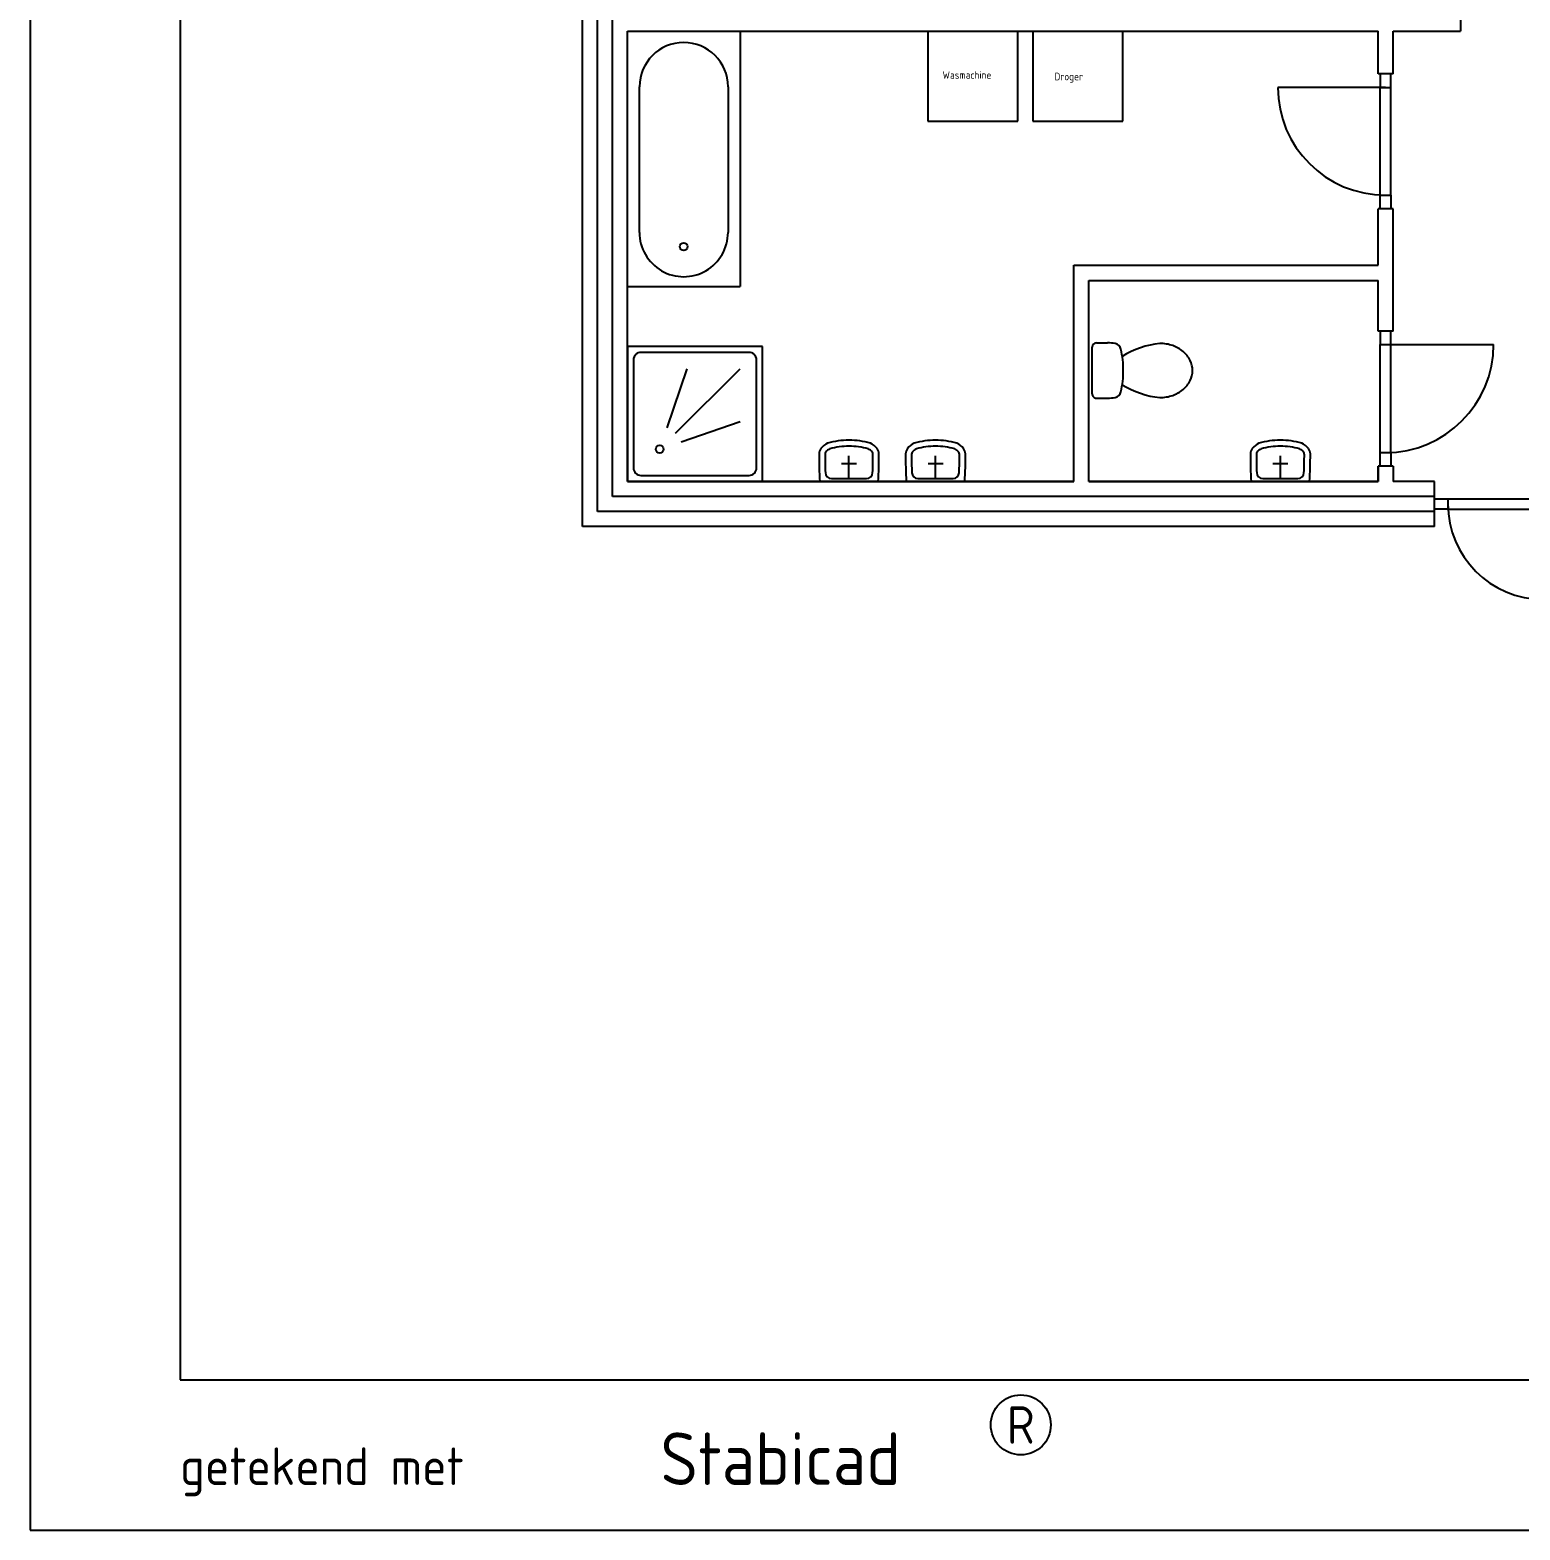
# Model space of a CAD drawing. Header units: millimetres. Extents: x 0 to 29700, y 0 to 21000.
# Drawn here: x 0 to 9925, y 0 to 9992 of the extents above; entities that cross this region are included whole.
import ezdxf
from ezdxf.enums import TextEntityAlignment as Align

# ---------------------------------------------------------------- set-up
doc = ezdxf.new("R2010")
doc.units = ezdxf.units.MM
doc.header["$LTSCALE"] = 100
for name, color, linetype in [('00ATT018', 7, 'Continuous'), ('00KAD025', 2, 'Continuous'), ('00KAD070', 5, 'Continuous'), ('AL21----', 7, 'Continuous'), ('AL22----', 7, 'Continuous'), ('AL31----', 7, 'Continuous'), ('AL32----', 7, 'Continuous'), ('AL74----', 7, 'Continuous'), ('BL$2----', 7, 'Continuous')]:
    doc.layers.add(name, color=color, linetype=linetype)
doc.styles.add('STABICAD-018', font='ISOCP.SHX', dxfattribs={"height": 180})
doc.styles.add('STABICAD-025', font='ISOCP.SHX', dxfattribs={"height": 250})
doc.styles.add('STABICAD-035', font='ISOCP.SHX', dxfattribs={"height": 350})

# ---------------------------------------------------------------- blocks, each defined once
blk = doc.blocks.new('A4-LANDSCAPE')
at = {"layer": '00KAD025', "linetype": 'Continuous'}
for p, q in [((0, 210), (0, 0)), ((0, 0), (297, 0))]:
    blk.add_line(p, q, dxfattribs=at)
blk.add_circle((66, 7), 2, dxfattribs=at)
at = {"layer": '00KAD070', "linetype": 'Continuous'}
for p, q in [((10, 200), (10, 10)), ((10, 10), (287, 10))]:
    blk.add_line(p, q, dxfattribs=at)
at = {"layer": '00KAD025', "linetype": 'Continuous', "style": 'STABICAD-025'}
blk.add_text('R', height=2.5, dxfattribs=at).set_placement((66, 7), align=Align.MIDDLE)
at = {"layer": '00KAD025', "linetype": 'Continuous'}
for s, height, style, p in [('Stabicad', 3.5, 'STABICAD-035', (42, 3)), ('getekend met', 2.5, 'STABICAD-025', (10, 3))]:
    blk.add_text(s, height=height, dxfattribs=dict(at, style=style)).set_placement(p)
blk = doc.blocks.new('*U3', base_point=(9762.9, 6834.6))
at = {"color": 0}
for p, q in [((9355.4, 6869.6), (9445.4, 6869.6)), ((9355.4, 6799.6), (9355.4, 6869.6)), ((9445.4, 6799.6), (9355.4, 6799.6)), ((9445.4, 6869.6), (9445.4, 6799.6)), ((9445.4, 6869.6), (10080.4, 6869.6)), ((9445.4, 6799.6), (10080.4, 6799.6)), ((10170.4, 6869.6), (10080.4, 6869.6)), ((10080.4, 6869.6), (10080.4, 6799.6)), ((10080.4, 6834.6), (10080.4, 6199.6)), ((10080.4, 6799.6), (10170.4, 6799.6)), ((10170.4, 6799.6), (10170.4, 6869.6))]:
    blk.add_line(p, q, dxfattribs=at)
blk.add_arc((10080.4, 6834.6), 635, 180, 270, dxfattribs=at)
blk = doc.blocks.new('*U4', base_point=(9029.7, 9250.5))
at = {"color": 0}
for p, q in [((8994.7, 9699.2), (8994.7, 9609.2)), ((9064.7, 9699.2), (8994.7, 9699.2)), ((9064.7, 9609.2), (9064.7, 9699.2)), ((9029.7, 9609.2), (8312.4, 9609.2)), ((8994.7, 9609.2), (9064.7, 9609.2)), ((8994.7, 8891.9), (8994.7, 9609.2)), ((9064.7, 8891.9), (9064.7, 9609.2)), ((8994.7, 8801.9), (8994.7, 8891.9)), ((8994.7, 8891.9), (9064.7, 8891.9)), ((9064.7, 8801.9), (8994.7, 8801.9)), ((9064.7, 8891.9), (9064.7, 8801.9))]:
    blk.add_line(p, q, dxfattribs=at)
blk.add_arc((9029.7, 9609.2), 717.3, 180, 270, dxfattribs=at)
blk = doc.blocks.new('114-37I')
at = {"color": 0, "linetype": 'Continuous'}
for p, q in [((-1700, 0), (-1700, 750)), ((-1700, 750), (0, 750)), ((0, 0), (0, 750)), ((-1330, 670), (-360, 670)), ((0, 0), (-1700, 0)), ((-360, 80), (-1330, 80))]:
    blk.add_line(p, q, dxfattribs=at)
blk.add_circle((-265, 375), 26, dxfattribs=at)
for centre, start, end in [((-1330, 375), 90, 270), ((-360, 375), 270, 90)]:
    blk.add_arc(centre, 295, start, end, dxfattribs=at)
blk = doc.blocks.new('114-37K')
at = {"color": 0, "linetype": 'Continuous'}
for p, q in [((900, 900), (0, 900)), ((0, 900), (0, 0)), ((900, 0), (900, 900)), ((40, 810), (40, 90)), ((810, 860), (90, 860)), ((860, 90), (860, 810)), ((263.7, 356.9), (398.5, 750)), ((321.1, 321.1), (750, 750)), ((356.9, 263.7), (750, 398.5)), ((0, 0), (900, 0)), ((90, 40), (810, 40))]:
    blk.add_line(p, q, dxfattribs=at)
blk.add_circle((215, 215), 26, dxfattribs=at)
for centre, start, end in [((90, 810), 90, 180), ((810, 810), 0, 90), ((90, 90), 180, 270), ((810, 90), 270, 0)]:
    blk.add_arc(centre, 50, start, end, dxfattribs=at)
blk = doc.blocks.new('114-37N')
at = {"color": 0, "linetype": 'Continuous'}
for p, q in [((-50, 120), (50, 120)), ((0, 20), (0, 170)), ((-194.6, 0), (194.6, 0)), ((-117.5, 20), (117.5, 20))]:
    blk.add_line(p, q, dxfattribs=at)
for centre, radius, start, end in [((-126.6, 177.7), 73.5, 145.2527, 174.53809), ((-83.8, 135.3), 133.2, 116.03841, 140.83737), ((-83.8, 135.3), 93.2, 118.0492, 139.75886), ((0, -240.8), 515.8, 90, 106.00832), ((0, -240.8), 475.8, 90, 105.55599), ((0, -240.8), 515.8, 73.99168, 90), ((0, -240.8), 475.8, 74.44401, 90), ((83.8, 135.3), 93.2, 40.24114, 61.9508), ((83.8, 135.3), 133.2, 39.16263, 63.96159), ((126.6, 177.7), 73.5, 5.46191, 34.7473), ((2812.9, 175.7), 3012.7, 179.82947, 183.34339), ((-126.6, 177.7), 33.5, 147.79575, 171.97813), ((2812.9, 175.7), 2972.7, 179.87192, 182.26101), ((126.6, 177.7), 33.5, 8.02187, 32.20425), ((-2812.9, 175.7), 2972.7, 357.73899, 0.12808), ((-2812.9, 175.7), 3012.7, 356.65661, 0.17053), ((-117.5, 60), 40, 182.26101, 270), ((117.5, 60), 40, 270, 357.73899)]:
    blk.add_arc(centre, radius, start, end, dxfattribs=at)
blk = doc.blocks.new('*U19', base_point=(9029.7, 7536.8))
at = {"color": 0}
for p, q in [((8994.7, 7986.8), (8994.7, 7896.8)), ((9064.7, 7986.8), (8994.7, 7986.8)), ((8994.7, 7896.8), (9064.7, 7896.8)), ((8994.7, 7176.9), (8994.7, 7896.8)), ((9029.7, 7896.8), (9749.6, 7896.8)), ((9064.7, 7896.8), (9064.7, 7986.8)), ((9064.7, 7176.9), (9064.7, 7896.8)), ((8994.7, 7086.9), (8994.7, 7176.9)), ((8994.7, 7176.9), (9064.7, 7176.9)), ((9064.7, 7176.9), (9064.7, 7086.9)), ((9064.7, 7086.9), (8994.7, 7086.9))]:
    blk.add_line(p, q, dxfattribs=at)
blk.add_arc((9029.7, 7896.8), 719.9, 270, 0, dxfattribs=at)
blk = doc.blocks.new('114-37O')
at = {"color": 0, "linetype": 'Continuous'}
for p, q in [((-185, 30), (-185, 104)), ((185, 30), (185, 104)), ((155, 0), (-155, 0))]:
    blk.add_line(p, q, dxfattribs=at)
for points in [[(0, 670, 0.116537), (-67.1, 654.1, 0.104226), (-127.3, 606.3, 0.090519), (-165.8, 537.5, 0.082749), (-180, 452.5, 0.082749)], [(180, 452.5, 0.082749), (165.8, 537.5, 0.090519), (127.3, 606.3, 0.104226), (67.1, 654.1, 0.116537), (0, 670, 0.116537)]]:
    blk.add_lwpolyline(points, format="xyb", dxfattribs=at)
for centre, radius, start, end in [((389.4, 507.1), 572.1, 185.47214, 212.25613), ((-389.4, 507.1), 572.1, 327.74387, 354.52786), ((-10.8, -343.4), 551.5, 88.87892, 103.75002), ((10.8, -343.4), 551.5, 76.24998, 91.12108), ((164.3, 87.1), 349.7, 169.09873, 177.22252), ((-130, 143.7), 50, 103.75002, 169.09873), ((130, 143.7), 50, 10.90127, 76.24998), ((-164.3, 87.1), 349.7, 2.77748, 10.90127), ((-155, 30), 30, 180, 270), ((155, 30), 30, 270, 0)]:
    blk.add_arc(centre, radius, start, end, dxfattribs=at)

msp = doc.modelspace()

# ---------------------------------------------------------------- linework, layer by layer
at = {"layer": '00ATT018'}
for p, q in [((5979.7, 9984.6), (5979.7, 9384.6)), ((6579.7, 9384.6), (6579.7, 9984.6)), ((6579.7, 9984.6), (6679.7, 9984.6)), ((6679.7, 9984.6), (6679.7, 9384.6)), ((7279.7, 9384.6), (7279.7, 9984.6)), ((5979.7, 9384.6), (6579.7, 9384.6)), ((6679.7, 9384.6), (7279.7, 9384.6))]:
    msp.add_line(p, q, dxfattribs=at)
at = {"layer": 'AL21----'}
for p, q in [((3679.7, 6684.6), (3679.7, 10284.6)), ((3779.7, 6784.6), (3779.7, 10184.6)), ((3879.7, 6884.6), (3879.7, 10084.6)), ((3979.7, 6984.6), (3979.7, 9984.6)), ((3979.7, 9984.6), (5979.7, 9984.6)), ((5979.7, 6984.6), (3979.7, 6984.6)), ((6953.5, 6984.6), (5979.7, 6984.6)), ((8979.7, 6984.6), (7053.5, 6984.6)), ((9355.4, 6984.6), (9079.7, 6984.6)), ((5979.7, 6884.6), (3879.7, 6884.6)), ((9355.4, 6884.6), (5979.7, 6884.6)), ((5979.7, 6784.6), (3779.7, 6784.6)), ((9355.4, 6784.6), (5979.7, 6784.6)), ((5979.7, 6684.6), (3679.7, 6684.6)), ((9355.4, 6684.6), (5979.7, 6684.6))]:
    msp.add_line(p, q, dxfattribs=at)
at = {"layer": 'AL21----', "linetype": 'Continuous'}
msp.add_line((9355.4, 6684.6), (9355.4, 6984.6), dxfattribs=at)
at = {"layer": 'AL22----'}
for p, q in [((9529.7, 13392.5), (9529.7, 9984.6)), ((5979.7, 9984.6), (8979.7, 9984.6)), ((9079.7, 9984.6), (9529.7, 9984.6)), ((9429.7, 9984.6), (9529.7, 9984.6)), ((6953.5, 6984.6), (6953.5, 8424.5)), ((6953.5, 8424.5), (8979.7, 8424.5)), ((7053.5, 6984.6), (7053.5, 8324.5)), ((7053.5, 8324.5), (8979.7, 8324.5)), ((8979.7, 6984.6), (8979.7, 7086.9)), ((8979.7, 7086.9), (8979.7, 6984.6)), ((9079.7, 7086.9), (9079.7, 6984.6)), ((3979.7, 6984.6), (6953.5, 6984.6)), ((7053.5, 6984.6), (8979.7, 6984.6))]:
    msp.add_line(p, q, dxfattribs=at)
at = {"layer": 'AL22----', "linetype": 'Continuous'}
for p, q in [((8979.7, 9699.2), (8979.7, 9984.6)), ((8979.7, 9699.2), (8979.7, 9984.6)), ((9079.7, 9699.2), (9079.7, 9984.6)), ((9079.7, 9699.2), (8979.7, 9699.2)), ((9079.7, 8801.9), (8979.7, 8801.9)), ((8979.7, 8424.5), (8979.7, 8801.9)), ((8979.7, 8424.5), (8979.7, 8801.9)), ((9079.7, 7986.8), (9079.7, 8801.9)), ((8979.7, 7986.8), (8979.7, 8324.5)), ((8979.7, 7986.8), (8979.7, 8324.5)), ((9079.7, 7986.8), (8979.7, 7986.8)), ((9079.7, 7086.9), (8979.7, 7086.9))]:
    msp.add_line(p, q, dxfattribs=at)

# ---------------------------------------------------------------- block references
at = {"layer": 'AL31----'}
msp.add_blockref('*U3', (9762.9, 6834.6), dxfattribs=at)
at = {"layer": 'AL32----'}
for name, p in [('*U4', (9029.7, 9250.5)), ('*U19', (9029.7, 7536.8))]:
    msp.add_blockref(name, p, dxfattribs=at)
at = {"layer": 'AL74----'}
for name, p, rotation in [('114-37I', (3979.7, 8283.8), 270), ('114-37O', (7074.5, 7723.8), 270), ('114-37N', (6032, 6984.6), 2.856381797755603e-12)]:
    msp.add_blockref(name, p, dxfattribs=dict(at, rotation=rotation))
for name, p in [('114-37K', (3979.7, 6984.6)), ('114-37N', (5455.6, 6984.6)), ('114-37N', (8329, 6984.6))]:
    msp.add_blockref(name, p, dxfattribs=at)
at = {"layer": 'BL$2----', "xscale": 100, "yscale": 100, "zscale": 100}
msp.add_blockref('A4-LANDSCAPE', (0, 0), dxfattribs=at)

# ---------------------------------------------------------------- texts
at = {"layer": '00ATT018', "char_height": 50, "attachment_point": 1, "style": 'STABICAD-018'}
for s, insert in [('Wasmachine', (6078.4, 9717.3)), ('Droger', (6824.2, 9707.1))]:
    msp.add_mtext_dynamic_manual_height_columns(s, width=501.619, gutter_width=900, heights=[0], dxfattribs=dict(at, insert=insert))

doc.saveas('drawing.dxf')
